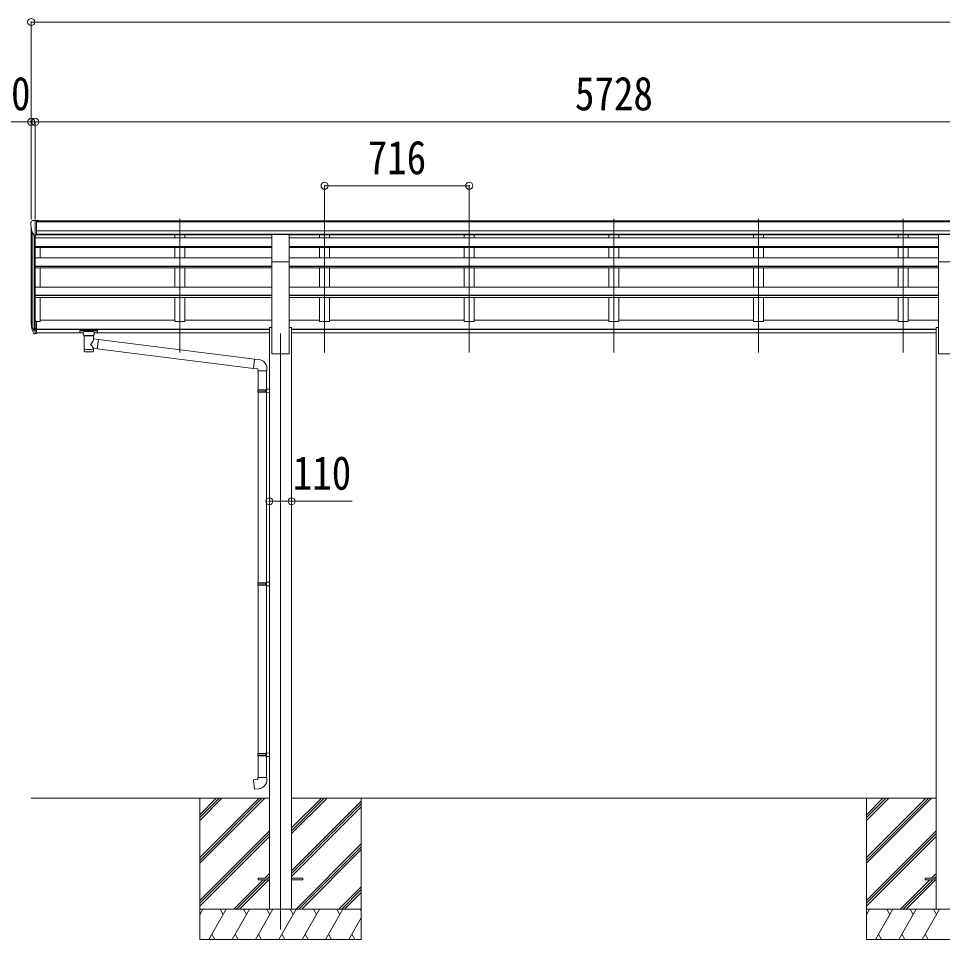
# Model space of a CAD drawing. Units: millimetres at full size. Extents: x -9783 to 9892, y -6828 to 6752.
# Drawn here: x -3128 to 1446, y -4326 to 234 of the extents above; entities that cross this region are included whole.
import ezdxf
from ezdxf.enums import TextEntityAlignment as Align

# ---------------------------------------------------------------- set-up
doc = ezdxf.new("R2010")
doc.units = ezdxf.units.MM
doc.header["$LTSCALE"] = 35
doc.header["$PDMODE"] = 32
doc.header["$PDSIZE"] = 35
for name, color, linetype, lineweight in [('0-0_0', 7, 'Continuous', 9), ('0-1_本体', 4, 'Continuous', 9), ('0-2_部品', 7, 'Continuous', 9), ('0-8_PARTS2', 2, 'Continuous', 9), ('0-A_寸法', 6, 'Continuous', 9)]:
    doc.layers.add(name, color=color, linetype=linetype, lineweight=lineweight)
doc.styles.add('ＭＳ ゴシック', font='')
doc.styles.get('ＭＳ ゴシック').set_extended_font_data('MS Gothic')

msp = doc.modelspace()

# ---------------------------------------------------------------- linework, layer by layer
at = {"layer": '0-0_0'}
for p, q in [((-3065.01, -3626.18), (-1886.01, -3626.18)), ((-2231.01, -3626.18), (-2231.01, -4326.18)), ((-2231.01, -3920.36), (-1936.83, -3626.18)), ((-2231.01, -3934.5), (-1922.68, -3626.18)), ((-2231.01, -3948.64), (-1908.54, -3626.18)), ((-2231.01, -3736.51), (-2120.68, -3626.18)), ((-2231.01, -3722.37), (-2134.82, -3626.18)), ((-2231.01, -3708.23), (-2148.96, -3626.18)), ((-1776.01, -3773.73), (-1628.46, -3626.18)), ((-1776.01, -3802.01), (-1600.18, -3626.18)), ((-1776.01, -3787.87), (-1614.32, -3626.18)), ((-1776.01, -3626.18), (1413.99, -3626.18)), ((-1776.01, -3985.86), (-1431.01, -3640.86)), ((-1776.01, -4000), (-1431.01, -3655)), ((-1431.01, -3626.18), (-1431.01, -4326.18)), ((1068.99, -3626.18), (1068.99, -4326.18)), ((1068.99, -3920.36), (1363.17, -3626.18)), ((1068.99, -3934.5), (1377.32, -3626.18)), ((1068.99, -3948.64), (1391.46, -3626.18)), ((1068.99, -3736.51), (1179.32, -3626.18)), ((1068.99, -3722.37), (1165.18, -3626.18)), ((1068.99, -3708.23), (1151.04, -3626.18)), ((-1776.01, -4014.14), (-1431.01, -3669.14)), ((-2231.01, -4132.49), (-1886.01, -3787.49)), ((1068.99, -4132.49), (1413.99, -3787.49)), ((-2231.01, -4146.63), (-1886.01, -3801.63)), ((-2231.01, -4160.77), (-1886.01, -3815.78)), ((1068.99, -4146.63), (1413.99, -3801.63)), ((1068.99, -4160.77), (1413.99, -3815.78)), ((-1754.2, -4176.18), (-1431.01, -3852.99)), ((-1740.06, -4176.18), (-1431.01, -3867.13)), ((-1725.91, -4176.18), (-1431.01, -3881.28)), ((-1908.06, -4021.68), (-1886.01, -3999.62)), ((-1893.92, -4021.68), (-1886.01, -4013.77)), ((1391.94, -4021.68), (1413.99, -3999.62)), ((1406.08, -4021.68), (1413.99, -4013.77)), ((-2062.57, -4176.18), (-1917.07, -4030.68)), ((-2048.42, -4176.18), (-1902.92, -4030.68)), ((-2034.28, -4176.18), (-1888.78, -4030.68)), ((-1542.07, -4176.18), (-1431.01, -4065.12)), ((1237.43, -4176.18), (1382.93, -4030.68)), ((1251.58, -4176.18), (1397.08, -4030.68)), ((1265.72, -4176.18), (1411.22, -4030.68)), ((-1527.92, -4176.18), (-1431.01, -4079.26)), ((-1513.78, -4176.18), (-1431.01, -4093.41)), ((-1431.01, -4176.18), (-2231.01, -4176.18)), ((-2231.01, -4203.68), (-2215.13, -4176.18)), ((-2186.26, -4326.18), (-2099.66, -4176.18)), ((-2114.66, -4202.16), (-2129.66, -4176.18)), ((-2070.79, -4326.18), (-1984.19, -4176.18)), ((-1999.19, -4202.16), (-2014.19, -4176.18)), ((-1955.32, -4326.18), (-1868.72, -4176.18)), ((-1883.72, -4202.16), (-1898.72, -4176.18)), ((-1839.85, -4326.18), (-1753.25, -4176.18)), ((-1768.25, -4202.16), (-1783.25, -4176.18)), ((-1724.38, -4326.18), (-1637.78, -4176.18)), ((-1652.78, -4202.16), (-1667.78, -4176.18)), ((-1608.91, -4326.18), (-1522.31, -4176.18)), ((-1552.31, -4176.18), (-1537.31, -4202.16)), ((-1436.84, -4176.18), (-1431.01, -4186.28)), ((1868.99, -4176.18), (1068.99, -4176.18)), ((1068.99, -4203.68), (1084.87, -4176.18)), ((1113.74, -4326.18), (1200.34, -4176.18)), ((1185.34, -4202.16), (1170.34, -4176.18)), ((1229.21, -4326.18), (1315.81, -4176.18)), ((1300.81, -4202.16), (1285.81, -4176.18)), ((1344.68, -4326.18), (1431.28, -4176.18)), ((1416.28, -4202.16), (1401.28, -4176.18)), ((-1493.44, -4326.18), (-1431.01, -4218.04)), ((-2231.01, -4326.18), (-1431.01, -4326.18)), ((-2171.26, -4300.2), (-2156.26, -4326.18)), ((-2055.79, -4300.2), (-2040.79, -4326.18)), ((-1940.32, -4300.2), (-1925.32, -4326.18)), ((-1824.85, -4300.2), (-1809.85, -4326.18)), ((-1709.38, -4300.2), (-1694.38, -4326.18)), ((-1593.91, -4300.2), (-1578.91, -4326.18)), ((-1478.44, -4300.2), (-1463.44, -4326.18)), ((1068.99, -4326.18), (1868.99, -4326.18)), ((1128.74, -4300.2), (1143.74, -4326.18)), ((1244.21, -4300.2), (1259.21, -4326.18)), ((1359.68, -4300.2), (1374.68, -4326.18))]:
    msp.add_line(p, q, dxfattribs=at)
at = {"layer": '0-1_本体'}
for p, q in [((-3038.51, -767.76), (2666.49, -767.76)), ((-3038.51, -773.11), (2676.49, -773.11)), ((-3065.01, -1266.91), (-3065.01, -804.51)), ((-3038.51, -816.63), (2676.49, -816.63)), ((-3060.72, -823.31), (-3060.72, -1291.18)), ((-3051.01, -838.66), (-3051.01, -1309.18)), ((-3045.01, -838.14), (-3045.01, -1264.74)), ((-1873.51, -852.53), (-3045.01, -852.53)), ((-3038.51, -834.3), (2676.49, -834.3)), ((-1873.51, -836.68), (-3038.51, -836.68)), ((-2354.01, -836.68), (-2354.01, -852.95)), ((-2304.01, -836.68), (-2304.01, -852.95)), ((-1788.51, -836.79), (1426.49, -836.79)), ((1426.49, -852.53), (-1788.51, -852.53)), ((-1638.01, -836.68), (-1638.01, -852.95)), ((-1588.01, -836.68), (-1588.01, -852.95)), ((-922.01, -836.68), (-922.01, -852.95)), ((-872.01, -836.68), (-872.01, -852.95)), ((-206.01, -836.68), (-206.01, -852.95)), ((-156.01, -836.68), (-156.01, -852.95)), ((509.99, -836.68), (509.99, -852.95)), ((559.99, -836.68), (559.99, -852.95)), ((1225.99, -836.79), (1225.99, -852.53)), ((1275.99, -836.79), (1275.99, -852.53)), ((-3045.01, -894.23), (-1873.51, -894.23)), ((-3045.01, -895.92), (-1873.51, -895.92)), ((-3045.01, -900.33), (-1873.51, -900.33)), ((-3020.01, -951.31), (-3020.01, -900.33)), ((-2354.01, -900.33), (-2354.01, -906.1)), ((-2354.01, -900.33), (-2354.01, -951.31)), ((-2304.01, -900.33), (-2304.01, -906.1)), ((-2304.01, -900.33), (-2304.01, -951.31)), ((-1788.51, -894.23), (1426.49, -894.23)), ((-1788.51, -895.92), (1426.49, -895.92)), ((-1788.51, -900.33), (1426.49, -900.33)), ((-1638.01, -900.33), (-1638.01, -906.1)), ((-1638.01, -900.33), (-1638.01, -951.31)), ((-1588.01, -900.33), (-1588.01, -951.32)), ((-1588.01, -900.74), (-1588.01, -906.51)), ((-922.01, -900.33), (-922.01, -951.32)), ((-922.01, -900.74), (-922.01, -906.51)), ((-872.01, -900.33), (-872.01, -951.32)), ((-872.01, -900.74), (-872.01, -906.51)), ((-206.01, -900.33), (-206.01, -951.32)), ((-206.01, -900.74), (-206.01, -906.51)), ((-156.01, -900.33), (-156.01, -951.32)), ((-156.01, -900.74), (-156.01, -906.51)), ((509.99, -900.33), (509.99, -951.32)), ((509.99, -900.74), (509.99, -906.51)), ((559.99, -900.33), (559.99, -951.32)), ((559.99, -900.74), (559.99, -906.51)), ((1225.99, -900.33), (1225.99, -951.32)), ((1225.99, -900.74), (1225.99, -906.51)), ((1275.99, -900.33), (1275.99, -951.32)), ((1275.99, -900.74), (1275.99, -906.51)), ((-3045.01, -951.32), (-1873.51, -951.32)), ((-1788.51, -951.32), (1426.49, -951.32)), ((-3045.01, -991.97), (-1873.51, -991.97)), ((-3045.01, -993.65), (-1873.51, -993.65)), ((-3045.01, -1000.38), (-1873.51, -1000.38)), ((-3020.01, -1097.05), (-3020.01, -1000.36)), ((-2354.01, -1000.36), (-2354.01, -1097.05)), ((-2304.01, -1000.36), (-2304.01, -1097.05)), ((-1873.51, -1426.17), (-1873.51, -970.54)), ((-1788.51, -1426.17), (-1788.51, -970.54)), ((-1788.51, -991.97), (1426.49, -991.97)), ((-1788.51, -993.65), (1426.49, -993.65)), ((-1788.51, -1000.38), (1426.49, -1000.38)), ((-1638.01, -1000.36), (-1638.01, -1097.05)), ((-1588.01, -1000.36), (-1588.01, -1097.05)), ((-922.01, -1000.77), (-922.01, -1097.05)), ((-872.01, -1000.77), (-872.01, -1097.05)), ((-206.01, -1000.77), (-206.01, -1097.05)), ((-156.01, -1000.77), (-156.01, -1097.05)), ((509.99, -1000.77), (509.99, -1097.05)), ((559.99, -1000.77), (559.99, -1097.05)), ((1225.99, -1000.77), (1225.99, -1097.05)), ((1275.99, -1000.77), (1275.99, -1097.05)), ((1426.49, -1426.17), (1426.49, -970.54)), ((-3045.01, -1097.05), (-1873.51, -1097.05)), ((-1788.51, -1097.05), (1426.49, -1097.05)), ((-1873.51, -1136.52), (-3045.01, -1136.52)), ((-1873.51, -1138.19), (-3045.01, -1138.19)), ((1426.49, -1136.52), (-1788.51, -1136.52)), ((1426.49, -1138.19), (-1788.51, -1138.19)), ((-1873.51, -1147.24), (-3045.01, -1147.24)), ((-3020.01, -1265.57), (-3020.01, -1147.65)), ((-2354.01, -1147.24), (-2354.01, -1265.57)), ((1426.49, -1147.24), (-1788.51, -1147.24)), ((-1638.01, -1147.24), (-1638.01, -1265.57)), ((-922.01, -1147.24), (-922.01, -1265.57)), ((-206.01, -1147.24), (-206.01, -1265.57)), ((509.99, -1147.24), (509.99, -1265.57)), ((1225.99, -1147.24), (1225.99, -1265.57)), ((-3038.51, -1265.57), (-3020.01, -1265.57)), ((-3020.01, -1260.36), (-2354.01, -1260.36)), ((-2304.01, -1260.36), (-1873.51, -1260.36)), ((-1788.51, -1260.36), (-1638.01, -1260.36)), ((-1588.01, -1260.36), (-922.01, -1260.36)), ((-872.01, -1260.36), (-206.01, -1260.36)), ((-156.01, -1260.36), (509.99, -1260.36)), ((559.99, -1260.36), (1225.99, -1260.36)), ((1275.99, -1260.36), (1426.49, -1260.36)), ((-3038.51, -1304.66), (-1886.01, -1304.66)), ((-3038.51, -1306.04), (-1886.01, -1306.04)), ((-3038.51, -1323.22), (-2807.01, -1323.22)), ((-2753.01, -1323.22), (-1886.01, -1323.22)), ((-1886.01, -1296.17), (-1886.01, -4176.17)), ((-1886.01, -1296.17), (-1873.51, -1296.17)), ((-1788.51, -1296.17), (-1776.01, -1296.17)), ((-1776.01, -1296.17), (-1776.01, -4176.17)), ((-1776.01, -1304.66), (1413.99, -1304.66)), ((-1776.01, -1306.04), (1413.99, -1306.04)), ((-1776.01, -1323.22), (1413.99, -1323.22)), ((1413.99, -1296.17), (1413.99, -4176.17)), ((1413.99, -1296.17), (1426.49, -1296.17)), ((-1873.51, -1426.17), (-1788.51, -1426.17)), ((1426.49, -1426.17), (1511.49, -1426.17))]:
    msp.add_line(p, q, dxfattribs=at)
for points in [[(-2304.01, -1147.24), (-2304.01, -1265.57), (-2354.01, -1265.57)], [(-1588.01, -1147.24), (-1588.01, -1265.57), (-1638.01, -1265.57)], [(-872.01, -1147.24), (-872.01, -1265.57), (-922.01, -1265.57)], [(-156.01, -1147.24), (-156.01, -1265.57), (-206.01, -1265.57)], [(559.99, -1147.24), (559.99, -1265.57), (509.99, -1265.57)], [(1275.99, -1147.24), (1275.99, -1265.57), (1225.99, -1265.57)]]:
    msp.add_lwpolyline(points, dxfattribs=at)
at = {"layer": '0-2_部品'}
for p, q in [((-3067.01, -775.52), (-3067.01, -776.15)), ((-3060.1, -766.72), (-3064.16, -772.53)), ((-3057.01, -766.15), (-3059.34, -766.3)), ((-3057.01, -766.15), (-3038.51, -766.15)), ((-3045.01, -839.14), (-3045.01, -766.15)), ((-3038.51, -766.15), (-3028.51, -766.24)), ((-3038.51, -838.14), (-3038.51, -766.15)), ((-3028.51, -767.76), (-3028.51, -766.24)), ((-3052.63, -837.32), (-3061.91, -821.26)), ((-3045.01, -839.14), (-3050.22, -838.82)), ((-3038.51, -838.14), (-3045.01, -838.14)), ((-1873.51, -836.39), (-1788.51, -836.39)), ((-1873.51, -970.54), (-1873.51, -836.39)), ((-1788.51, -970.54), (-1788.51, -836.39)), ((1426.49, -836.39), (1511.49, -836.39)), ((1426.49, -970.54), (1426.49, -836.39)), ((-1873.51, -970.54), (-1788.51, -970.54)), ((1426.49, -970.54), (1511.49, -970.54)), ((-3045.01, -1264.74), (-3045.01, -1326.62)), ((-3038.51, -1264.74), (-3045.01, -1264.74)), ((-3038.51, -1264.74), (-3038.51, -1325.8)), ((-3062.61, -1290.78), (-3052.45, -1309.95)), ((-3051.44, -1308.7), (-3061.19, -1290.29)), ((-3060.03, -1307.63), (-3052.45, -1325.12)), ((-3045.01, -1309.45), (-3050.14, -1309.45)), ((-3045.01, -1311.45), (-3049.85, -1311.45)), ((-3038.51, -1303.05), (-3045.01, -1303.05)), ((-3038.51, -1308.45), (-3045.01, -1308.45)), ((-3038.51, -1325.8), (-3045.01, -1325.8)), ((-2823.51, -1311.52), (-2823.51, -1322.27)), ((-2823.51, -1311.71), (-2823.51, -1313.25)), ((-2821.51, -1310.85), (-2738.51, -1310.85)), ((-2821.51, -1313.03), (-2738.51, -1313.03)), ((-2821.51, -1322.94), (-2807.01, -1322.94)), ((-2807.01, -1329.75), (-2807.01, -1319.47)), ((-2753.01, -1329.75), (-2753.01, -1319.47)), ((-2753.01, -1322.94), (-2738.51, -1322.94)), ((-2736.51, -1311.52), (-2736.51, -1322.27)), ((-3045.01, -1326.62), (-3049.85, -1326.62)), ((-2802.91, -1334.25), (-2802.92, -1414.54)), ((-2757.11, -1351.82), (-2757.11, -1334.23)), ((-2731.88, -1355.73), (-2757.11, -1351.81)), ((-2731.88, -1355.73), (-2738.91, -1400.99)), ((-2731.88, -1355.73), (-1959.92, -1452.53)), ((-2757.09, -1414.54), (-2757.11, -1397.91)), ((-2757.11, -1398.16), (-2738.91, -1400.99)), ((-1963.93, -1498.36), (-2738.91, -1400.99)), ((-1939.08, -1454.35), (-1959.92, -1452.53)), ((-1898.01, -1510.1), (-1898.01, -1499.18)), ((-1944.01, -1510.1), (-1898.01, -1510.1)), ((-1942.01, -1510.1), (-1942.01, -1604.09)), ((-1900.01, -1510.1), (-1900.01, -1601.53)), ((-1944.01, -1606.09), (-1943.01, -1604.09)), ((-1944.01, -1606.09), (-1900.01, -1606.09)), ((-1944.01, -1606.09), (-1944.01, -1614.09)), ((-1944.01, -1614.09), (-1900.01, -1614.09)), ((-1944.01, -1614.09), (-1943.01, -1616.09)), ((-1943.01, -1604.09), (-1900.01, -1604.09)), ((-1943.01, -1616.09), (-1900.01, -1616.09)), ((-1942.01, -1616.09), (-1942.01, -2559.87)), ((-1904.48, -1606.09), (-1904.91, -1604.09)), ((-1902.01, -1601.59), (-1886.01, -1601.12)), ((-1902.01, -1603.59), (-1902.01, -1601.59)), ((-1902.01, -1603.59), (-1900.01, -1603.59)), ((-1902.01, -1618.59), (-1902.01, -1616.59)), ((-1902.01, -1618.59), (-1886.01, -1619.06)), ((-1900.01, -1618.65), (-1900.01, -2557.31)), ((-1886.01, -1601.12), (-1886.01, -1619.06)), ((-1944.01, -2561.87), (-1943.01, -2559.87)), ((-1943.01, -2559.87), (-1900.01, -2559.87)), ((-1904.48, -2561.87), (-1904.91, -2559.87)), ((-1902.01, -2557.37), (-1886.01, -2556.9)), ((-1902.01, -2559.37), (-1902.01, -2557.37)), ((-1902.01, -2559.37), (-1900.01, -2559.37)), ((-1886.01, -2556.9), (-1886.01, -2574.84)), ((-1944.01, -2561.87), (-1900.01, -2561.87)), ((-1944.01, -2561.87), (-1944.01, -2569.87)), ((-1944.01, -2569.87), (-1900.01, -2569.87)), ((-1944.01, -2569.87), (-1943.01, -2571.87)), ((-1943.01, -2571.87), (-1900.01, -2571.87)), ((-1942.01, -2571.87), (-1942.01, -3405.44)), ((-1902.01, -2574.37), (-1902.01, -2572.37)), ((-1902.01, -2574.37), (-1886.01, -2574.84)), ((-1900.01, -2574.43), (-1900.01, -3402.88)), ((-1944.01, -3407.44), (-1943.01, -3405.44)), ((-1944.01, -3407.44), (-1900.01, -3407.44)), ((-1944.01, -3407.44), (-1944.01, -3415.44)), ((-1944.01, -3415.44), (-1900.01, -3415.44)), ((-1944.01, -3415.44), (-1943.01, -3417.44)), ((-1943.01, -3405.44), (-1900.01, -3405.44)), ((-1943.01, -3417.44), (-1900.01, -3417.44)), ((-1942.01, -3417.44), (-1942.01, -3523.58)), ((-1904.48, -3407.44), (-1904.91, -3405.44)), ((-1902.01, -3402.94), (-1886.01, -3402.47)), ((-1902.01, -3404.94), (-1902.01, -3402.94)), ((-1902.01, -3404.94), (-1900.01, -3404.94)), ((-1902.01, -3419.94), (-1902.01, -3417.94)), ((-1902.01, -3419.94), (-1886.01, -3420.41)), ((-1900.01, -3420), (-1900.01, -3523.58)), ((-1886.01, -3402.47), (-1886.01, -3420.41)), ((-1944.01, -3523.58), (-1898.01, -3523.58)), ((-1944.01, -3533.58), (-1944.01, -3523.58)), ((-1898.01, -3523.58), (-1898.01, -3534.49))]:
    msp.add_line(p, q, dxfattribs=at)
at = {"layer": '0-2_部品', "color": 4}
for p, q in [((-1940.81, -4021.68), (-1940.81, -4030.68)), ((-1886.01, -4021.68), (-1940.81, -4021.68)), ((-1721.21, -4021.68), (-1776.01, -4021.68)), ((1359.19, -4021.68), (1359.19, -4030.68)), ((1413.99, -4021.68), (1359.19, -4021.68)), ((-1886.01, -4030.68), (-1940.81, -4030.68)), ((1413.99, -4030.68), (1359.19, -4030.68))]:
    msp.add_line(p, q, dxfattribs=at)
at = {"layer": '0-2_部品'}
for points in [[(-2823.51, -1311.52), (-2823.47, -1311.32), (-2823.39, -1311.18), (-2823.29, -1311.09), (-2823.19, -1311.03), (-2823.07, -1310.98), (-2822.77, -1310.92), (-2822.28, -1310.87), (-2821.74, -1310.85), (-2821.51, -1310.85)], [(-2823.51, -1322.27), (-2823.47, -1322.47), (-2823.39, -1322.61), (-2823.29, -1322.7), (-2823.19, -1322.76), (-2823.07, -1322.81), (-2822.77, -1322.87), (-2822.28, -1322.92), (-2821.74, -1322.94), (-2821.51, -1322.94)], [(-2738.51, -1310.85), (-2738.15, -1310.86), (-2737.62, -1310.88), (-2737.17, -1310.93), (-2736.87, -1311.01), (-2736.7, -1311.11), (-2736.58, -1311.25), (-2736.51, -1311.43), (-2736.51, -1311.52)], [(-2738.51, -1322.94), (-2738.15, -1322.93), (-2737.62, -1322.91), (-2737.17, -1322.86), (-2736.87, -1322.78), (-2736.7, -1322.68), (-2736.58, -1322.54), (-2736.51, -1322.36), (-2736.51, -1322.27)], [(-2806.97, -1329.69), (-2806.99, -1330.05), (-2806.75, -1331), (-2806.23, -1331.89), (-2805.42, -1332.73), (-2804.31, -1333.52), (-2802.91, -1334.25)], [(-2757.11, -1334.23), (-2756.87, -1334.14), (-2755.52, -1333.41), (-2754.41, -1332.56), (-2753.65, -1331.69), (-2753.19, -1330.79), (-2753.02, -1329.91)], [(-1959.92, -1452.53), (-1963.93, -1498.36), (-1944.01, -1500.1), (-1944.01, -1510.1)], [(-1904.48, -1606.09), (-1904.48, -1614.09), (-1904.91, -1616.09)], [(-1902.01, -1616.59), (-1900.01, -1616.59), (-1900.01, -1603.59)], [(-1902.01, -2572.37), (-1900.01, -2572.37), (-1900.01, -2559.37)], [(-1904.48, -2561.87), (-1904.48, -2569.87), (-1904.91, -2571.87)], [(-1904.48, -3407.44), (-1904.48, -3415.44), (-1904.91, -3417.44)], [(-1902.01, -3417.94), (-1900.01, -3417.94), (-1900.01, -3404.94)], [(-1939.08, -3579.32), (-1959.92, -3581.15), (-1963.93, -3535.32), (-1944.01, -3533.58)]]:
    msp.add_lwpolyline(points, dxfattribs=at)
at = {"layer": '0-2_部品', "color": 4}
msp.add_lwpolyline([(-1721.21, -4021.68), (-1721.21, -4030.68), (-1776.01, -4030.68)], dxfattribs=at)
at = {"layer": '0-2_部品'}
for centre, radius, start, end in [((-3064.01, -775.52), 3, 93, 180), ((-2865.01, -776.15), 202, 180, 192.90261), ((-3059.28, -767.29), 1, 93.5, 145), ((-3050.03, -835.82), 3, 210, 266.5), ((-2976.35, -1268.61), 89.07, 174.49576, 194.41188), ((-2977.06, -1264.33), 88.05, 177.22392, 197.21071), ((-2931.79, -1271.56), 133.22, 183.27987, 195.71302), ((-3049.85, -1308.45), 3, 210, 270), ((-3049.85, -1323.62), 3, 210, 270), ((-3050.14, -1307.95), 1.5, 210, 270), ((-1943.01, -1499.18), 45, 0, 85), ((-1943.01, -3534.49), 45, 275, 0)]:
    msp.add_arc(centre, radius, start, end, dxfattribs=at)
for centre, major_axis, ratio, start_param, end_param in [((-2821.51, -1313.25), (2, 0), 0.109601, 1.5707963, 3.1415927), ((-2780.01, -1319.47), (27, 0), 0.122176, 6.2831853, 9.424778), ((-2738.51, -1313.25), (2, 0), 0.109601, 0, 1.5707963), ((-2779.99, -1334.7), (-22.91, 0.42), 0.072511, 0.0008029, 1.5715993), ((-2779.99, -1336.32), (-22.91, 0.42), 0.072511, 0.0008029, 1.5715993), ((-2780.02, -1334.7), (22.92, 0.42), 0.07247, 4.71158, 6.2823764), ((-2780.02, -1336.32), (22.92, 0.42), 0.07247, 4.71158, 6.2823764), ((-2780.01, -1378.36), (-22.81, -26.62), 0.234429, 1.6855472, 3.1268519), ((-2769.01, -1329.75), (16, 0), 0.361356, 6.2636979, 6.2831853), ((-2780.01, -1414.54), (22.92, 0), 0.101955, 3.1415499, 6.2833984), ((-2780.01, -1402.1), (22.91, 0), 0.122865, 3.1415927, 6.2831853), ((-2777.45, -1375.72), (20.32, -22.25), 0.045535, 0.0389954, 1.3075346)]:
    msp.add_ellipse(centre, major_axis=major_axis, ratio=ratio, start_param=start_param, end_param=end_param, dxfattribs=at)
at = {"layer": '0-8_PARTS2'}
for p, q in [((-2329.01, -1419.98), (-2329.01, -757.45)), ((-1613.01, -1419.98), (-1613.01, -757.45)), ((-897.01, -1419.98), (-897.01, -757.45)), ((-181.01, -1419.98), (-181.01, -757.45)), ((534.99, -1419.98), (534.99, -757.45)), ((1250.99, -1419.98), (1250.99, -757.45)), ((-1831.01, -1326.18), (-1831.01, -4276.18))]:
    msp.add_line(p, q, dxfattribs=at)
at = {"layer": '0-A_寸法'}
for p, q in [((-3065.01, 216.48), (-3065.01, -762)), ((8430.99, 216.48), (-3065.01, 216.48)), ((-3065.01, -277.82), (-3265.01, -277.82)), ((-3065.01, -277.82), (-3065.01, -762)), ((-3045.01, -277.82), (-3065.01, -277.82)), ((-3045.01, -277.82), (-3045.01, -762)), ((-3045.01, -277.82), (-3045.01, -762)), ((-3045.01, -277.82), (2682.99, -277.82)), ((-1613.01, -594.44), (-897.01, -594.44)), ((-1613.01, -594.44), (-1613.01, -762)), ((-897.01, -594.44), (-897.01, -762)), ((-1886.01, -2156.36), (-1776.01, -2156.36)), ((-1776.01, -2156.36), (-1476.01, -2156.36))]:
    msp.add_line(p, q, dxfattribs=at)
for p in [(-3065.01, 216.48), (-3065.01, -277.82), (-3045.01, -277.82), (-1613.01, -594.44), (-897.01, -594.44), (-1886.01, -2156.36), (-1776.01, -2156.36)]:
    msp.add_point(p, dxfattribs=at)

# ---------------------------------------------------------------- texts
at = {"layer": '0-A_寸法', "color": 7, "style": 'ＭＳ ゴシック', "width": 0.85}
for s, p in [('20', (-3261.26, -270.82)), ('5728', (-373.51, -270.82)), ('716', (-1399.38, -587.44)), ('110', (-1770.38, -2149.36))]:
    msp.add_text(s, height=166.8, dxfattribs=at).set_placement(p, align=Align.BOTTOM_LEFT)

doc.saveas('drawing.dxf')
